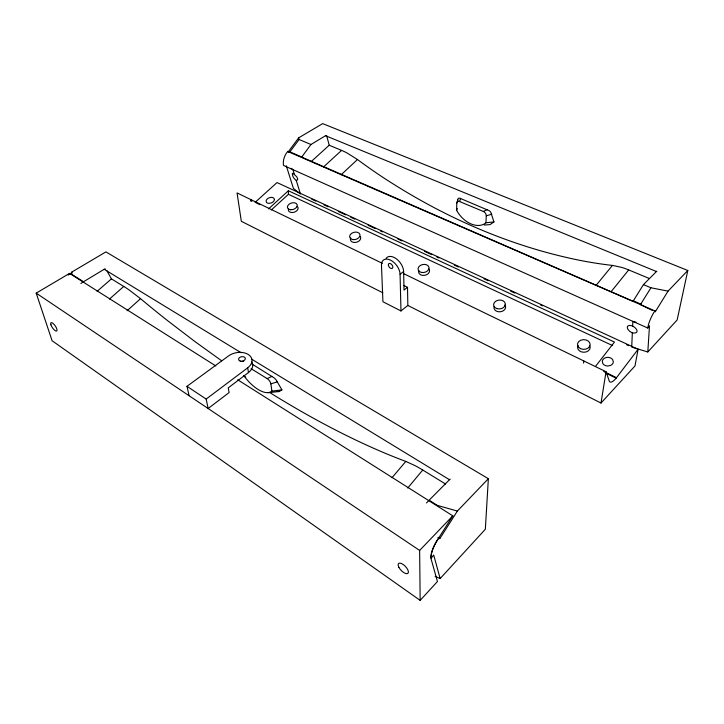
<?xml version="1.0" encoding="UTF-8"?>
<svg xmlns="http://www.w3.org/2000/svg" width="724" height="724" viewBox="0 0 724 724"><rect width="100%" height="100%" fill="white"/><g stroke="black" fill="none" stroke-linecap="round" stroke-linejoin="round"><path stroke-width="1.09" d="M493.949 221.933L485.94 222.784A22.761 15.657 53 0 1 456.618 210.34L456.772 203.218L458.238 198.43A4.29 2.362 43.9 0 1 459.84 198.213L489.234 210.702A5.213 2.923 42.7 0 1 490.836 212.385L493.949 221.933L490.076 224.612L484.238 225.037M631.717 347.086L632.333 332.922L629.545 331.248L627.88 329.257A5.593 3.041 35 0 1 628.007 325.918C633.165 323.031 642.939 334.298 632.333 332.922M632.622 326.325L632.839 321.384L635.971 322.207M485.94 222.784L486.256 215.843A3.729 2.579 52.1 0 0 483.324 211.462L459.559 201.534A3.376 2.29 53.5 0 0 456.772 203.218M69.947 274.577L71.975 271.971L105.912 251.889L488.356 478.709L485.342 529.253L440.156 578.557L435.079 576.331M647.808 351.982L649.491 325.8L647.781 328.035L283.555 165.47L283.383 164.393A11.928 7.53 -67.5 0 1 287.727 151.452L289.618 152.239L299.093 139.497L298.641 137.859L322.696 123.623L687.8 270.495L677.139 319.981L647.808 351.982L632.785 347.411M71.975 271.971L71.794 274.342L83.513 281.754L104.184 269.283A2.19 1.593 -55.4 0 1 105.387 269.002M403.757 273.708L606.042 371.729L608.911 379.973A15.928 4.769 -63.5 0 0 616.142 378.163L638.097 349.285L277.021 182.566L255.11 202.367M583.571 363.104L583.816 360.968M633.482 301.465L301.682 157.099L310.958 144.501L325.519 135.714A1.846 1.122 -68.9 0 1 326.198 135.56M403.657 285.419L407.503 287.319L407.838 305.438L601.001 403.051L606.042 371.729M647.781 328.035L647.971 326.841A15.231 4.371 -64.4 0 1 654.885 310.886L287.727 151.452M638.097 349.285L634.984 365.973L601.001 403.051M459.559 201.534L460.627 198.457M456.618 210.34L457.251 208.53M687.8 270.495L668.044 291.12L655.22 311.863L654.912 310.849M668.044 291.12L650.93 287.781L640.803 304.026L641.292 304.279L640.487 304.587L652.279 310.406M633.247 300.967L643.446 284.623L656.46 271.527A2.299 0.697 -65.2 0 1 656.912 271.228M237.753 379.81L452.799 515.823L438.717 537.941A19.557 6.941 -58.9 0 0 430.97 558.466L437.441 581.526L420.164 600.377L52.092 340.742L36.2 293.139L69.54 273.41L215.815 365.955M440.156 578.557L433.694 555.009L431.151 558.231L431.088 557.064A19.249 6.833 -58.9 0 1 438.78 538.05L439.812 538.638L457.369 511.054L488.356 478.709M288.17 151.94L298.641 137.859M68.219 275.12L69.54 273.41M595.581 366.299L614.468 342.063L288.36 190.756L268.559 208.892M611.282 291.473L628.694 269.916L649.365 278.523M595.997 285.473L612.459 265.409L621.599 267.364A51.757 29.159 35.3 0 1 628.694 269.916M407.73 488.039L422.744 470.021L445.541 484.012M392.028 477.686L405.82 461.414L415.178 465.695A63.16 20.064 40.4 0 1 422.744 470.021M251.97 364.009L274.125 377.874A6.326 1.946 44.2 0 1 276.106 379.874L281.917 389.865L279.229 391.53L268.26 392.643M426.49 502.972L428.726 500.628M420.164 600.377L419.639 550.439L452.799 515.823M450.247 479.152A2.86 1.086 -59.9 0 0 449.495 479.722L429.133 500.203L437.314 505.379L457.369 511.054M341.14 174.783L357.466 159.515A633.048 445.242 70.9 0 0 382.67 177.181C442.183 216.331 508.592 245.798 578.539 260.079A643.681 475.921 72.2 0 0 612.468 265.427M323.574 166.918L341.574 150.384A57.413 27.693 46.8 0 1 346.914 152.891L357.466 159.515M271.301 209.987L288.423 194.303L288.36 190.756M311.22 161.57L329.212 145.234L326.823 136.257A1.846 1.122 -68.9 0 0 326.542 135.741M127.107 310.732L140.547 298.677A974.966 413.965 59.7 0 0 168.339 321.23L194.937 341.556L221.571 360.733M109.487 299.03L123.759 286.442A68.083 17.403 46 0 1 129.207 290.007L140.547 298.677M97.088 291.356L111.424 278.876L123.759 286.442M400.969 310.967L400.073 274.251A12.073 7.24 52.8 0 0 390.471 260.106A12.073 7.24 52.8 0 0 381.476 265.21L382.924 301.736L400.969 310.967L407.838 305.438M407.503 287.319L404.028 290.062L403.63 271.509A12.037 7.258 52.8 0 0 396.462 258.884A12.037 7.258 52.8 0 0 386.109 258.35M400.073 274.251L403.63 271.509M248.477 372.552L228.241 387.865L229.11 392.562L208.141 408.517L206.177 399.069L186.982 386.317L228.494 355.955A14.1 9.403 -10.3 0 1 248.169 354.416A14.1 9.403 -10.3 0 1 247.698 367.828L248.477 372.552A14.046 9.412 -10.4 0 0 251.536 361.529M206.177 399.069L247.698 367.828M80.88 283.464L83.106 282.007M483.324 211.462L487.388 209.571M251.065 368.661L267.174 378.607L272.079 376.335M486.256 215.843L491.759 214.186M267.174 378.607A4.534 2.072 52.2 0 1 270.857 383.847L277.509 381.838M243.798 375.584A27.612 12.57 52.7 0 0 271.916 391.141L281.917 389.865M296.261 180.457L297.591 179.814A4.371 1.964 48.1 0 0 296.614 176.656L293.166 173.434A4.606 1.357 57.9 0 0 292.243 173.832L292.758 176.05A4.009 1.186 57.9 0 0 294.415 178.783L296.261 180.457L300.451 193.978L293.419 188.385L286.288 165.787M276.921 391.385L279.229 391.53M325.519 135.714L656.46 271.527M329.212 145.234L341.574 150.384M299.093 139.497L310.958 144.501M643.446 284.623L650.93 287.781M289.817 151.814L301.772 156.999M633.337 300.831L641.292 304.279M311.736 199.191L315.836 201.091M324.044 204.883L328.144 206.774M338.398 211.517L345.583 214.838M350.706 217.209L354.805 219.101M368.145 225.264L375.322 228.585M380.453 230.956L382.498 231.897M397.883 239.011L401.983 240.902M424.545 251.337L431.73 254.649M436.853 257.02L438.907 257.97M454.292 265.084L458.392 266.975M484.03 278.821L488.139 280.722M510.701 291.148L514.8 293.048M540.439 304.894L542.493 305.845M626.586 344.714L628.64 345.656M288.423 194.303L612.558 345.574M382.417 263.364L237.056 192.919L241.318 221.282L382.797 292.777M256.061 202.792L259.916 204.702M603.753 371.457L616.522 377.702M605.327 372.914L616.142 378.163M104.184 269.283L241.155 352.751M251.762 359.222L449.495 479.722M269.536 392.426C302.478 412.915 336.533 431.685 371.964 447.523A1007.12 462.355 60.3 0 0 405.829 461.432M437.939 537.425L439.812 538.638M244.16 376.109L245.735 377.15M36.2 293.139L419.639 550.439M291.283 168.312L292.903 169.642L294.378 174.393M252.015 201.154L250.694 199.534L251.047 201.498M106.781 270.541L111.424 278.876M186.982 386.317L189.091 395.729M270.857 383.847L271.916 391.141M457.649 199.724L457.722 201.725M297.22 206.358A5.032 3.339 -17.5 0 1 294.071 212.259A5.032 3.339 -17.5 0 1 288.514 208.874M360.217 236.44A5.267 3.665 -14.9 0 1 355.737 242.413A5.267 3.665 -14.9 0 1 350.787 237.915M428.916 268.93A5.539 4.036 -11.3 0 1 424.68 275.328A5.539 4.036 -11.3 0 1 418.843 270.649M504.945 305.012A5.873 4.435 -6.2 0 1 500.565 311.745A5.873 4.435 -6.2 0 1 494.112 306.587M589.671 345.547A6.299 4.86 0.6 0 1 583.87 352.262A6.299 4.86 0.6 0 1 578.051 345.502M301.691 157.099A0.923 0.579 -67.7 0 1 302.17 157.434M241.961 361.502A3.376 2.263 -10.1 0 1 243.689 361.367M274.378 199.498L274.251 200.267A4.398 2.869 -18.3 0 1 271.364 202.901L269.21 203.344A4.145 2.706 -18.3 0 1 266.242 201.915L266.224 200.43A4.398 2.869 -18.3 0 1 269.111 197.815L271.247 197.371A4.145 2.706 -18.3 0 1 274.224 198.783L274.378 199.498M606.477 357.475L605.137 357.882A5.72 4.425 2.8 0 0 602.287 361.557L602.956 363.729A5.385 4.172 2.8 0 0 607.68 366L610.468 365.475A5.72 4.425 2.8 0 0 613.319 361.774L612.622 359.602A5.385 4.172 2.8 0 0 607.898 357.357L606.477 357.475M290.776 209.752A5.05 3.339 -17.5 0 0 297.148 204.729A5.05 3.339 -17.5 0 0 289.075 204.213A5.05 3.339 -17.5 0 0 290.776 209.752M352.878 239.59A5.285 3.674 -14.9 0 0 359.964 234.667A5.285 3.674 -14.9 0 0 351.62 233.354A5.285 3.674 -14.9 0 0 352.878 239.59M421.449 272.432A5.557 4.036 -11.3 0 0 428.997 267.418A5.557 4.036 -11.3 0 0 420.173 265.563A5.557 4.036 -11.3 0 0 421.449 272.432M496.954 308.623A5.892 4.435 -6.2 0 0 505.334 303.854A5.892 4.435 -6.2 0 0 496.13 300.985A5.892 4.435 -6.2 0 0 496.954 308.623M580.539 348.642A6.326 4.86 0.5 0 0 590.141 344.624A6.326 4.86 0.5 0 0 580.775 340.226A6.326 4.86 0.5 0 0 580.539 348.642M388.444 265.518A2.923 1.756 52.9 0 0 392.236 268.387A2.923 1.756 52.9 0 0 391.114 264.025A2.923 1.756 52.9 0 0 388.444 265.518M240.214 361.05A3.394 2.253 -10.1 0 0 245.318 358.651A3.394 2.253 -10.1 0 0 240.341 357.095A3.394 2.253 -10.1 0 0 240.214 361.05M398.861 567.263A6.769 2.914 46.2 0 0 407.757 573.453A6.769 2.914 46.2 0 0 403.187 564.503A6.769 2.914 46.2 0 0 398.861 567.263M50.933 324.814A5.041 1.683 55.5 0 0 56.391 331.121A5.041 1.683 55.5 0 0 54.273 324.623A5.041 1.683 55.5 0 0 50.933 324.814"/></g></svg>
